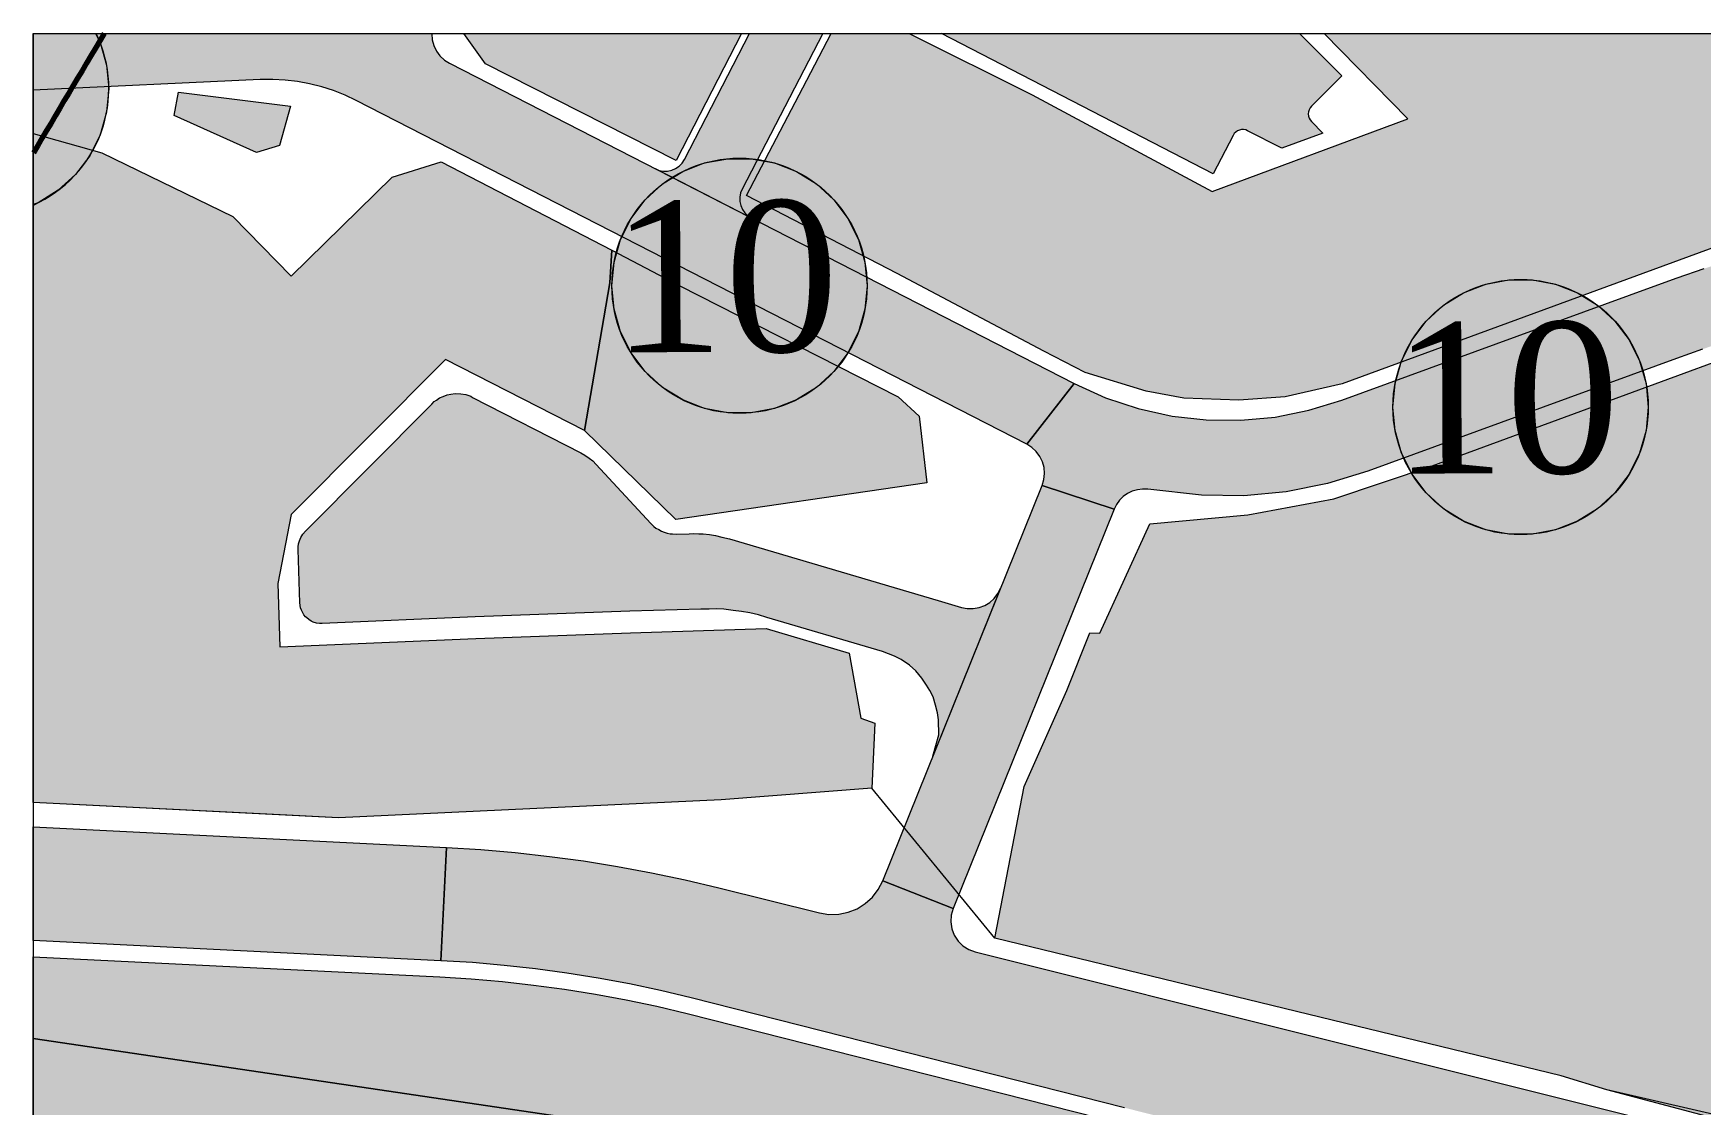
# Model space of a CAD drawing. Header units: metres. Extents: x 575893 to 576670, y 4390673 to 4391275.
# Drawn here: x 575893 to 576047.3, y 4391173.5 to 4391272.6 of the extents above; entities that cross this region are included whole.
import ezdxf

# ---------------------------------------------------------------- set-up
doc = ezdxf.new("R2010")
doc.units = ezdxf.units.M
for name, color, linetype, lineweight in [('PL_IBADET_ALANI', 151, 'Continuous', 0), ('PL_KONUT_TICARET', 33, 'Continuous', 0), ('PL_OTOPARK', 9, 'Continuous', 0), ('PL_PARK', 97, 'Continuous', 0), ('PL_SU_YUZEYI', 151, 'Continuous', 0), ('PL_YOL', 18, 'Continuous', 0), ('R_KIR', 2, 'Continuous', 0), ('RULO', 4, 'Continuous', 0), ('SM_ALTI', 254, 'Continuous', 0), ('SM_YOL_YAZI', 18, 'Continuous', 5), ('SNR_DUZENLENECEK', 152, 'Continuous', 0), ('SNR_MANIA_PLAN', 18, 'Continuous', 0)]:
    doc.layers.add(name, color=color, linetype=linetype, lineweight=lineweight)
doc.styles.get("Standard").update_dxf_attribs({"font": 'times.ttf'})

msp = doc.modelspace()

# ---------------------------------------------------------------- hatches: boundary and pattern name
at = {"layer": 'PL_IBADET_ALANI'}
msp.add_hatch(color=256, dxfattribs=at).paths.add_polyline_path([(575952.82, 4391249.27), (575973.08, 4391238.98), (575975.03, 4391237.17), (575975.73, 4391231.01), (575952.49, 4391227.63), (575944.04, 4391235.86), (575946.38, 4391249.52), (575946.56, 4391252.54)])
at = {"layer": 'PL_KONUT_TICARET'}
for points in [[(575952.52, 4391260.84), (575934.87, 4391269.8), (575932.87, 4391272.62), (575958.58, 4391272.62)], [(576094.09, 4391265.64), (576058.88, 4391256.06), (576053.92, 4391254.78), (576014.18, 4391240.19), (576008.88, 4391238.98), (576004.59, 4391238.66), (575999.5, 4391238.84), (575996.03, 4391239.5), (575990.37, 4391241.24), (575986.56, 4391243.19), (575972.99, 4391250.39), (575959.04, 4391257.62), (575964.26, 4391267.59), (575966.86, 4391272.62), (575974.1, 4391272.62), (575985.49, 4391266.92), (576002.14, 4391257.99), (576020.24, 4391264.72), (576012.49, 4391272.62), (576092.1, 4391272.62)], [(576134.26, 4391254.63), (576108.67, 4391243.82), (576060.21, 4391230.68), (576060.32, 4391227.89), (576057.08, 4391218.26), (576053.05, 4391212.29), (576050.26, 4391207.14), (576066.61, 4391202.97), (576097.91, 4391193.15), (576097.95, 4391191.8), (576129.35, 4391185.34), (576138.62, 4391176.36), (576154.27, 4391178.25), (576154.15, 4391189.39), (576154.27, 4391178.25), (576155.79, 4391164.62), (576137.28, 4391161.8), (576132.1, 4391160.66), (576126.96, 4391159.83), (576120.69, 4391159.68), (576116.46, 4391159.61), (576113.28, 4391159.72), (576065.76, 4391167.46), (576051.86, 4391172.23), (576050.87, 4391171.58), (576038.67, 4391174.83), (576034.44, 4391176.11), (575982.03, 4391188.87), (575984.74, 4391202.92), (575988.67, 4391211.8), (575990.82, 4391217.14), (575991.74, 4391217.1), (575996.36, 4391227.21), (576005.44, 4391228.06), (576013.39, 4391229.54), (576022.5, 4391232.59), (576055.39, 4391244.67), (576059.59, 4391245.89), (576098.54, 4391256.49), (576114.55, 4391261.03), (576131.13, 4391268.43)], [(575899.37, 4391261.55), (575911.5, 4391255.66), (575916.91, 4391250.14), (575926.25, 4391259.3), (575930.78, 4391260.72), (575946.56, 4391252.54), (575946.38, 4391249.52), (575944.04, 4391235.86), (575931.18, 4391242.44), (575916.91, 4391228.07), (575915.65, 4391221.71), (575915.84, 4391215.82), (575934, 4391216.62), (575948.3, 4391217.13), (575960.87, 4391217.52), (575968.55, 4391215.25), (575969.62, 4391209.22), (575970.91, 4391208.76), (575970.64, 4391202.76), (575956.69, 4391201.66), (575921.29, 4391200.01), (575893.03, 4391201.41), (575893.03, 4391263.35)]]:
    msp.add_hatch(color=256, dxfattribs=at).paths.add_polyline_path(points)
at = {"layer": 'PL_OTOPARK'}
for points in [[(575958.64, 4391258.21), (575958.49, 4391257.85), (575958.42, 4391257.46), (575958.43, 4391257.07), (575958.51, 4391256.69), (575958.66, 4391256.32), (575958.89, 4391256), (575959.17, 4391255.73), (575959.5, 4391255.52), (575950.6, 4391260.08), (575950.97, 4391259.94), (575951.35, 4391259.87), (575951.74, 4391259.87), (575952.12, 4391259.95), (575952.48, 4391260.11), (575952.81, 4391260.33), (575953.08, 4391260.61), (575953.29, 4391260.94), (575959.33, 4391272.62), (575966.09, 4391272.62)], [(576014.15, 4391268.69), (576011.32, 4391265.87), (576011.19, 4391265.72), (576011.1, 4391265.55), (576011.04, 4391265.36), (576011.02, 4391265.16), (576011.04, 4391264.97), (576011.1, 4391264.78), (576011.19, 4391264.61), (576011.32, 4391264.46), (576012.38, 4391263.39), (576008.57, 4391261.98), (576005.42, 4391263.6), (576005.24, 4391263.68), (576005.05, 4391263.71), (576004.85, 4391263.71), (576004.66, 4391263.67), (576004.48, 4391263.59), (576004.32, 4391263.48), (576004.18, 4391263.34), (576004.07, 4391263.18), (576002.24, 4391259.62), (575977.1, 4391272.62), (576010.23, 4391272.62)], [(575932.6, 4391239.25), (575933.06, 4391239.18), (575933.51, 4391239.03), (575933.68, 4391238.91), (575943.7, 4391233.79), (575944.08, 4391233.59), (575944.47, 4391233.31), (575944.81, 4391233.04), (575945.12, 4391232.7), (575950.17, 4391227.26), (575950.46, 4391226.98), (575950.65, 4391226.83), (575950.91, 4391226.68), (575951.16, 4391226.54), (575951.41, 4391226.44), (575951.68, 4391226.36), (575951.96, 4391226.29), (575952.2, 4391226.28), (575952.56, 4391226.27), (575953.73, 4391226.3), (575954.12, 4391226.32), (575954.62, 4391226.29), (575955.03, 4391226.29), (575955.62, 4391226.23), (575956.16, 4391226.13), (575956.74, 4391226), (575957.45, 4391225.83), (575976.79, 4391220.12), (575978.93, 4391219.49), (575979.47, 4391219.38), (575980.02, 4391219.38), (575980.56, 4391219.47), (575981.08, 4391219.67), (575981.55, 4391219.95), (575981.97, 4391220.32), (575982.3, 4391220.76), (575982.56, 4391221.25), (575976.29, 4391205.71), (575976.85, 4391207.69), (575976.82, 4391209.08), (575976.7, 4391209.73), (575976.54, 4391210.44), (575976.3, 4391211.21), (575975.99, 4391211.8), (575975.71, 4391212.29), (575975.28, 4391212.94), (575974.72, 4391213.62), (575974.11, 4391214.14), (575973.34, 4391214.66), (575972.72, 4391214.97), (575971.61, 4391215.39), (575960.91, 4391218.55), (575960.14, 4391218.8), (575959.34, 4391218.98), (575958.57, 4391219.1), (575957.8, 4391219.2), (575956.93, 4391219.32), (575956.29, 4391219.35), (575955.58, 4391219.32), (575954.82, 4391219.33), (575948.24, 4391219.13), (575933.92, 4391218.62), (575919.77, 4391218), (575919.52, 4391217.99), (575919.25, 4391218.02), (575918.94, 4391218.12), (575918.75, 4391218.22), (575918.53, 4391218.35), (575918.34, 4391218.51), (575918.23, 4391218.62), (575918.07, 4391218.8), (575917.94, 4391219.04), (575917.85, 4391219.22), (575917.77, 4391219.45), (575917.71, 4391219.9), (575917.55, 4391224.85), (575917.54, 4391225.08), (575917.59, 4391225.36), (575917.66, 4391225.64), (575917.78, 4391225.95), (575917.97, 4391226.26), (575918.22, 4391226.55), (575929.9, 4391238.31), (575930.14, 4391238.55), (575930.34, 4391238.66), (575930.62, 4391238.87), (575930.96, 4391239), (575931.32, 4391239.17), (575931.66, 4391239.23), (575932.07, 4391239.28)]]:
    msp.add_hatch(color=256, dxfattribs=at).paths.add_polyline_path(points)
at = {"layer": 'PL_PARK'}
for points in [[(575916.84, 4391265.89), (575915.81, 4391262.25), (575913.69, 4391261.59), (575906.07, 4391265.03), (575906.48, 4391267.17)], [(575930.67, 4391185.28), (575933.56, 4391185.1), (575936.45, 4391184.85), (575939.33, 4391184.53), (575942.2, 4391184.14), (575945.06, 4391183.68), (575947.91, 4391183.15), (575950.74, 4391182.56), (575953.56, 4391181.89), (575991.65, 4391172.23), (575993.02, 4391169.91), (575994.02, 4391167.4), (575994.62, 4391164.77), (575994.8, 4391162.07), (575994.55, 4391159.38), (575993.89, 4391156.76), (575993.82, 4391156.6), (575993.55, 4391156.72), (575950.1, 4391171.11), (575893.03, 4391179.59), (575893.03, 4391187.15)]]:
    msp.add_hatch(color=256, dxfattribs=at).paths.add_polyline_path(points)
at = {"layer": 'PL_SU_YUZEYI'}
msp.add_hatch(color=256, dxfattribs=at).paths.add_polyline_path([(575950.1, 4391171.11), (575993.55, 4391156.72), (575993.82, 4391156.6), (575992.83, 4391154.28), (575991.39, 4391151.99), (575989.61, 4391149.96), (575987.54, 4391148.23), (575987.48, 4391148.2), (575947.77, 4391161.35), (575893.03, 4391169.48), (575893.03, 4391179.59)])
at = {"layer": 'PL_YOL'}
for points in [[(575929.92, 4391272.59), (575929.96, 4391272.03), (575930.11, 4391271.49), (575930.35, 4391270.98), (575930.67, 4391270.53), (575931.08, 4391270.15), (575931.55, 4391269.85), (575989.36, 4391240.2), (575984.99, 4391234.58), (575922.92, 4391266.41), (575921.88, 4391266.9), (575920.81, 4391267.32), (575919.72, 4391267.67), (575918.6, 4391267.95), (575917.48, 4391268.16), (575916.33, 4391268.3), (575915.19, 4391268.35), (575914.04, 4391268.34), (575893.03, 4391267.37), (575893.03, 4391272.62), (575929.93, 4391272.62)], [(576289.04, 4391271.37), (576289.22, 4391271.08), (576289.44, 4391270.82), (576289.68, 4391270.59), (576289.94, 4391270.38), (576290.23, 4391270.21), (576290.54, 4391270.07), (576290.86, 4391269.96), (576291.19, 4391269.89), (576310.67, 4391266.87), (576324.49, 4391264.5), (576325.64, 4391264.32), (576326.79, 4391264.17), (576327.95, 4391264.05), (576329.11, 4391263.97), (576330.28, 4391263.92), (576331.44, 4391263.9), (576332.61, 4391263.92), (576333.77, 4391263.96), (576361.55, 4391265.49), (576357.19, 4391258.24), (576334.15, 4391256.97), (576332.79, 4391256.92), (576331.43, 4391256.9), (576330.07, 4391256.92), (576328.71, 4391256.98), (576327.35, 4391257.08), (576326, 4391257.21), (576324.65, 4391257.39), (576323.3, 4391257.6), (576309.54, 4391259.96), (576279.04, 4391264.69), (576139.33, 4391271.18), (576137.16, 4391271.2), (576134.99, 4391271.07), (576132.83, 4391270.79), (576130.7, 4391270.35), (576128.61, 4391269.77), (576126.56, 4391269.03), (576124.57, 4391268.16), (576122.65, 4391267.14), (576116.1, 4391263.38), (576115.63, 4391263.12), (576115.15, 4391262.87), (576114.66, 4391262.64), (576114.16, 4391262.42), (576113.66, 4391262.22), (576113.15, 4391262.04), (576112.64, 4391261.87), (576112.12, 4391261.72), (576064.61, 4391248.73), (576062.14, 4391248.04), (576059.69, 4391247.33), (576057.23, 4391246.59), (576054.79, 4391245.82), (576052.36, 4391245.03), (576049.93, 4391244.22), (576047.51, 4391243.38), (576045.1, 4391242.51), (576016.55, 4391232.09), (576012.81, 4391230.94), (576008.97, 4391230.18), (576005.07, 4391229.82), (576001.16, 4391229.86), (575996.18, 4391230.42), (575995.69, 4391230.44), (575995.21, 4391230.38), (575994.74, 4391230.24), (575994.3, 4391230.02), (575993.91, 4391229.74), (575993.56, 4391229.4), (575993.28, 4391229), (575993.06, 4391228.57), (575986.4, 4391230.78), (575986.56, 4391231.31), (575986.62, 4391231.87), (575986.58, 4391232.42), (575986.43, 4391232.95), (575986.19, 4391233.45), (575985.86, 4391233.9), (575985.46, 4391234.28), (575984.99, 4391234.58), (575989.36, 4391240.2), (575992.27, 4391238.89), (575995.3, 4391237.89), (575998.42, 4391237.2), (576001.59, 4391236.84), (576004.78, 4391236.81), (576007.96, 4391237.1), (576011.09, 4391237.73), (576014.15, 4391238.66), (576042.7, 4391249.09), (576045.18, 4391249.98), (576047.67, 4391250.84), (576050.16, 4391251.68), (576052.67, 4391252.49), (576055.18, 4391253.28), (576057.7, 4391254.04), (576060.23, 4391254.77), (576062.76, 4391255.48), (576110.27, 4391268.47), (576110.58, 4391268.56), (576110.88, 4391268.66), (576111.18, 4391268.77), (576111.48, 4391268.89), (576111.77, 4391269.01), (576112.05, 4391269.15), (576112.34, 4391269.3), (576112.62, 4391269.45), (576118.14, 4391272.62), (576259.14, 4391272.62), (576278.93, 4391271.7), (576279.73, 4391271.77), (576280.48, 4391272.05), (576281.13, 4391272.51), (576281.21, 4391272.62), (576287.12, 4391272.62)], [(575993.06, 4391228.57), (575978.16, 4391191.62), (575971.64, 4391194.18), (575986.4, 4391230.78)], [(575931.26, 4391197.27), (575930.75, 4391186.78), (575893.03, 4391188.65), (575893.03, 4391199.16)], [(575934.45, 4391197.07), (575937.63, 4391196.8), (575940.8, 4391196.44), (575943.96, 4391196.01), (575947.11, 4391195.51), (575950.25, 4391194.92), (575953.37, 4391194.26), (575956.48, 4391193.53), (575965.79, 4391191.2), (575966.67, 4391191.06), (575967.57, 4391191.08), (575968.44, 4391191.26), (575969.27, 4391191.59), (575970.03, 4391192.07), (575970.69, 4391192.67), (575971.23, 4391193.38), (575971.64, 4391194.18), (575978.16, 4391191.62), (575977.98, 4391191.01), (575977.94, 4391190.37), (575978.04, 4391189.74), (575978.27, 4391189.14), (575978.62, 4391188.6), (575979.07, 4391188.15), (575979.61, 4391187.81), (575980.21, 4391187.59), (576075.61, 4391163.73), (576084.06, 4391161.83), (576092.6, 4391160.36), (576101.19, 4391159.3), (576109.83, 4391158.67), (576118.49, 4391158.46), (576127.15, 4391158.68), (576135.79, 4391159.32), (576140.32, 4391145.74), (576114.43, 4391141.73), (576031.76, 4391163.61), (576023.6, 4391165.68), (576001.7, 4391171.23), (575994.03, 4391173.17), (575953.93, 4391183.34), (575951.07, 4391184.02), (575948.2, 4391184.63), (575945.32, 4391185.16), (575942.42, 4391185.63), (575939.51, 4391186.02), (575936.6, 4391186.35), (575933.67, 4391186.6), (575930.75, 4391186.78), (575931.26, 4391197.27)]]:
    msp.add_hatch(color=256, dxfattribs=at).paths.add_polyline_path(points)
at = {"layer": 'SM_ALTI'}
for points in [[(575899.22, 4391271.78), (575899.82, 4391269.68), (575900.02, 4391267.51), (575899.82, 4391265.34), (575899.22, 4391263.24), (575898.25, 4391261.29), (575896.94, 4391259.55), (575895.33, 4391258.09), (575893.47, 4391256.94), (575893.03, 4391256.77), (575893.03, 4391272.62), (575898.8, 4391272.62)], [(575961.62, 4391260.62), (575963.65, 4391259.83), (575965.51, 4391258.69), (575967.12, 4391257.22), (575968.43, 4391255.48), (575969.4, 4391253.53), (575970, 4391251.43), (575970.2, 4391249.26), (575970, 4391247.09), (575969.4, 4391245), (575968.43, 4391243.05), (575967.12, 4391241.31), (575965.51, 4391239.84), (575963.65, 4391238.69), (575961.62, 4391237.9), (575959.48, 4391237.5), (575957.3, 4391237.5), (575955.16, 4391237.9), (575953.13, 4391238.69), (575951.27, 4391239.84), (575949.66, 4391241.31), (575948.35, 4391243.05), (575947.38, 4391245), (575946.78, 4391247.09), (575946.58, 4391249.26), (575946.78, 4391251.43), (575947.38, 4391253.53), (575948.35, 4391255.48), (575949.66, 4391257.22), (575951.27, 4391258.69), (575953.13, 4391259.83), (575955.16, 4391260.62), (575957.3, 4391261.02), (575959.48, 4391261.02)], [(576033.91, 4391249.39), (576035.94, 4391248.61), (576037.79, 4391247.46), (576039.41, 4391245.99), (576040.72, 4391244.25), (576041.69, 4391242.3), (576042.29, 4391240.2), (576042.49, 4391238.03), (576042.29, 4391235.86), (576041.69, 4391233.77), (576040.72, 4391231.82), (576039.41, 4391230.08), (576037.79, 4391228.61), (576035.94, 4391227.46), (576033.91, 4391226.67), (576031.77, 4391226.27), (576029.59, 4391226.27), (576027.45, 4391226.67), (576025.41, 4391227.46), (576023.56, 4391228.61), (576021.95, 4391230.08), (576020.64, 4391231.82), (576019.66, 4391233.77), (576019.07, 4391235.86), (576018.87, 4391238.03), (576019.07, 4391240.2), (576019.66, 4391242.3), (576020.64, 4391244.25), (576021.95, 4391245.99), (576023.56, 4391247.46), (576025.41, 4391248.61), (576027.45, 4391249.39), (576029.59, 4391249.79), (576031.77, 4391249.79)]]:
    msp.add_hatch(color=256, dxfattribs=at).paths.add_polyline_path(points)

# ---------------------------------------------------------------- linework, layer by layer
at = {"layer": 'PL_IBADET_ALANI'}
msp.add_polyline3d([(575952.82, 4391249.27, 0), (575973.08, 4391238.98, 0), (575975.03, 4391237.17, 0), (575975.73, 4391231.01, 0), (575952.49, 4391227.63, 0), (575944.04, 4391235.86, 0), (575946.38, 4391249.52, 0), (575946.56, 4391252.54, 0), (575952.82, 4391249.27, 0)], close=True, dxfattribs=at)
at = {"layer": 'PL_KONUT_TICARET'}
for points in [[(575952.52, 4391260.84, 0), (575934.87, 4391269.8, 0), (575932.87, 4391272.62, 0), (575958.58, 4391272.62, 0), (575952.52, 4391260.84, 0)], [(576094.09, 4391265.64, 0), (576058.88, 4391256.06, 0), (576053.92, 4391254.78, 0), (576014.18, 4391240.19, 0), (576008.88, 4391238.98, 0), (576004.59, 4391238.66, 0), (575999.5, 4391238.84, 0), (575996.03, 4391239.5, 0), (575990.37, 4391241.24, 0), (575986.56, 4391243.19, 0), (575972.99, 4391250.39, 0), (575959.04, 4391257.62, 0), (575964.26, 4391267.59, 0), (575966.86, 4391272.62, 0), (575974.1, 4391272.62, 0), (575985.49, 4391266.92, 0), (576002.14, 4391257.99, 0), (576020.24, 4391264.72, 0), (576012.49, 4391272.62, 0), (576092.1, 4391272.62, 0), (576094.09, 4391265.64, 0)], [(575899.37, 4391261.55, 0), (575911.5, 4391255.66, 0), (575916.91, 4391250.14, 0), (575926.25, 4391259.3, 0), (575930.78, 4391260.72, 0), (575946.56, 4391252.54, 0), (575946.38, 4391249.52, 0), (575944.04, 4391235.86, 0), (575931.18, 4391242.44, 0), (575916.91, 4391228.07, 0), (575915.65, 4391221.71, 0), (575915.84, 4391215.82, 0), (575934, 4391216.62, 0), (575948.3, 4391217.13, 0), (575960.87, 4391217.52, 0), (575968.55, 4391215.25, 0), (575969.62, 4391209.22, 0), (575970.91, 4391208.76, 0), (575970.64, 4391202.76, 0), (575956.69, 4391201.66, 0), (575921.29, 4391200.01, 0), (575893.03, 4391201.41, 0), (575893.03, 4391263.35, 0), (575899.37, 4391261.55, 0)]]:
    msp.add_polyline3d(points, close=True, dxfattribs=at)
msp.add_polyline3d([(576050.87, 4391171.58, 0), (576038.67, 4391174.83, 0), (576034.44, 4391176.11, 0), (575982.03, 4391188.87, 0), (575984.74, 4391202.92, 0), (575988.67, 4391211.8, 0), (575990.82, 4391217.14, 0), (575991.74, 4391217.1, 0), (575996.36, 4391227.21, 0), (576005.44, 4391228.06, 0), (576013.39, 4391229.54, 0), (576022.5, 4391232.59, 0), (576055.39, 4391244.67, 0)], dxfattribs=at)
at = {"layer": 'PL_OTOPARK'}
for points in [[(575958.64, 4391258.21, 0), (575958.49, 4391257.85, 0), (575958.42, 4391257.46, 0), (575958.43, 4391257.07, 0), (575958.51, 4391256.69, 0), (575958.66, 4391256.32, 0), (575958.89, 4391256, 0), (575959.17, 4391255.73, 0), (575959.5, 4391255.52, 0), (575950.6, 4391260.08, 0), (575950.97, 4391259.94, 0), (575951.35, 4391259.87, 0), (575951.74, 4391259.87, 0), (575952.12, 4391259.95, 0), (575952.48, 4391260.11, 0), (575952.81, 4391260.33, 0), (575953.08, 4391260.61, 0), (575953.29, 4391260.94, 0), (575959.33, 4391272.62, 0), (575966.09, 4391272.62, 0), (575958.64, 4391258.21, 0)], [(576014.15, 4391268.69, 0), (576011.32, 4391265.87, 0), (576011.19, 4391265.72, 0), (576011.1, 4391265.55, 0), (576011.04, 4391265.36, 0), (576011.02, 4391265.16, 0), (576011.04, 4391264.97, 0), (576011.1, 4391264.78, 0), (576011.19, 4391264.61, 0), (576011.32, 4391264.46, 0), (576012.38, 4391263.39, 0), (576008.57, 4391261.98, 0), (576005.42, 4391263.6, 0), (576005.24, 4391263.68, 0), (576005.05, 4391263.71, 0), (576004.85, 4391263.71, 0), (576004.66, 4391263.67, 0), (576004.48, 4391263.59, 0), (576004.32, 4391263.48, 0), (576004.18, 4391263.34, 0), (576004.07, 4391263.18, 0), (576002.24, 4391259.62, 0), (575977.1, 4391272.62, 0), (576010.23, 4391272.62, 0), (576014.15, 4391268.69, 0)], [(575932.6, 4391239.25, 145.16), (575933.06, 4391239.18, 145.14), (575933.51, 4391239.03, 145.15), (575933.68, 4391238.91, 145.16), (575943.7, 4391233.79, 144.42), (575944.08, 4391233.59, 144.37), (575944.47, 4391233.31, 144.34), (575944.81, 4391233.04, 144.31), (575945.12, 4391232.7, 144.27), (575950.17, 4391227.26, 144.15), (575950.46, 4391226.98, 144.15), (575950.65, 4391226.83, 144.14), (575950.91, 4391226.68, 144.14), (575951.16, 4391226.54, 144.13), (575951.41, 4391226.44, 144.13), (575951.68, 4391226.36, 144.12), (575951.96, 4391226.29, 144.1), (575952.2, 4391226.28, 144.1), (575952.56, 4391226.27, 144.09), (575953.73, 4391226.3, 144.07), (575954.12, 4391226.32, 144.08), (575954.62, 4391226.29, 144.05), (575955.03, 4391226.29, 144.05), (575955.62, 4391226.23, 144.04), (575956.16, 4391226.13, 144.02), (575956.74, 4391226, 143.99), (575957.45, 4391225.83, 143.98), (575976.79, 4391220.12, 142.86), (575978.93, 4391219.49, 142.67), (575979.47, 4391219.38, 142.65), (575980.02, 4391219.38, 142.65), (575980.56, 4391219.47, 142.64), (575981.08, 4391219.67, 142.64), (575981.55, 4391219.95, 142.64), (575981.97, 4391220.32, 142.64), (575982.3, 4391220.76, 142.65), (575982.56, 4391221.25, 142.66), (575976.29, 4391205.71, 142.91), (575976.85, 4391207.69, 143.14), (575976.82, 4391209.08, 143.21), (575976.7, 4391209.73, 143.22), (575976.54, 4391210.44, 143.2), (575976.3, 4391211.21, 143.18), (575975.99, 4391211.8, 143.17), (575975.71, 4391212.29, 143.18), (575975.28, 4391212.94, 143.16), (575974.72, 4391213.62, 143.17), (575974.11, 4391214.14, 143.23), (575973.34, 4391214.66, 143.37), (575972.72, 4391214.97, 143.52), (575971.61, 4391215.39, 143.89), (575960.91, 4391218.55, 144.35), (575960.14, 4391218.8, 144.82), (575959.34, 4391218.98, 144.78), (575958.57, 4391219.1, 144.53), (575957.8, 4391219.2, 144.44), (575956.93, 4391219.32, 144.42), (575956.29, 4391219.35, 144.49), (575955.58, 4391219.32, 144.59), (575954.82, 4391219.33, 144.72), (575948.24, 4391219.13, 144.59), (575933.92, 4391218.62, 144.81), (575919.77, 4391218, 145.05), (575919.52, 4391217.99, 145.08), (575919.25, 4391218.02, 145.11), (575918.94, 4391218.12, 145.14), (575918.75, 4391218.22, 145.18), (575918.53, 4391218.35, 145.22), (575918.34, 4391218.51, 145.25), (575918.23, 4391218.62, 145.27), (575918.07, 4391218.8, 145.31), (575917.94, 4391219.04, 145.34), (575917.85, 4391219.22, 145.36), (575917.77, 4391219.45, 145.39), (575917.71, 4391219.9, 145.43), (575917.55, 4391224.85, 145.38), (575917.54, 4391225.08, 145.41), (575917.59, 4391225.36, 145.44), (575917.66, 4391225.64, 145.49), (575917.78, 4391225.95, 145.55), (575917.97, 4391226.26, 145.56), (575918.22, 4391226.55, 145.53), (575929.9, 4391238.31, 145), (575930.14, 4391238.55, 145.04), (575930.34, 4391238.66, 145.06), (575930.62, 4391238.87, 145.09), (575930.96, 4391239, 145.13), (575931.32, 4391239.17, 145.16), (575931.66, 4391239.23, 145.17), (575932.07, 4391239.28, 145.17), (575932.6, 4391239.25, 145.16)]]:
    msp.add_polyline3d(points, close=True, dxfattribs=at)
at = {"layer": 'PL_PARK'}
for points in [[(575916.84, 4391265.89, 0), (575915.81, 4391262.25, 0), (575913.69, 4391261.59, 0), (575906.07, 4391265.03, 0), (575906.48, 4391267.17, 0), (575916.84, 4391265.89, 0)], [(575930.67, 4391185.28, 0), (575933.56, 4391185.1, 0), (575936.45, 4391184.85, 0), (575939.33, 4391184.53, 0), (575942.2, 4391184.14, 0), (575945.06, 4391183.68, 0), (575947.91, 4391183.15, 0), (575950.74, 4391182.56, 0), (575953.56, 4391181.89, 0), (575991.65, 4391172.23, 0), (575993.02, 4391169.91, 0), (575994.02, 4391167.4, 0), (575994.62, 4391164.77, 0), (575994.8, 4391162.07, 0), (575994.55, 4391159.38, 0), (575993.89, 4391156.76, 0), (575993.82, 4391156.6, 0), (575993.55, 4391156.72, 0), (575950.1, 4391171.11, 0), (575893.03, 4391179.59, 0), (575893.03, 4391187.15, 0), (575930.67, 4391185.28, 0)]]:
    msp.add_polyline3d(points, close=True, dxfattribs=at)
at = {"layer": 'PL_SU_YUZEYI'}
msp.add_polyline3d([(575950.1, 4391171.11, 0), (575993.55, 4391156.72, 0), (575993.82, 4391156.6, 0), (575992.83, 4391154.28, 0), (575991.39, 4391151.99, 0), (575989.61, 4391149.96, 0), (575987.54, 4391148.23, 0), (575987.48, 4391148.2, 0), (575947.77, 4391161.35, 0), (575893.03, 4391169.48, 0), (575893.03, 4391179.59, 0), (575950.1, 4391171.11, 0)], close=True, dxfattribs=at)
at = {"layer": 'PL_YOL'}
for points in [[(575929.92, 4391272.59, 0), (575929.96, 4391272.03, 0), (575930.11, 4391271.49, 0), (575930.35, 4391270.98, 0), (575930.67, 4391270.53, 0), (575931.08, 4391270.15, 0), (575931.55, 4391269.85, 0), (575989.36, 4391240.2, 0), (575984.99, 4391234.58, 0), (575922.92, 4391266.41, 0), (575921.88, 4391266.9, 0), (575920.81, 4391267.32, 0), (575919.72, 4391267.67, 0), (575918.6, 4391267.95, 0), (575917.48, 4391268.16, 0), (575916.33, 4391268.3, 0), (575915.19, 4391268.35, 0), (575914.04, 4391268.34, 0), (575893.03, 4391267.37, 0), (575893.03, 4391272.62, 0), (575929.93, 4391272.62, 0), (575929.92, 4391272.59, 0)], [(575993.06, 4391228.57, 0), (575978.16, 4391191.62, 0), (575971.64, 4391194.18, 0), (575986.4, 4391230.78, 0), (575993.06, 4391228.57, 0)], [(575931.26, 4391197.27, 0), (575930.75, 4391186.78, 0), (575893.03, 4391188.65, 0), (575893.03, 4391199.16, 0), (575931.26, 4391197.27, 0)]]:
    msp.add_polyline3d(points, close=True, dxfattribs=at)
for points in [[(576047.51, 4391243.38, 0), (576045.1, 4391242.51, 0), (576016.55, 4391232.09, 0), (576012.81, 4391230.94, 0), (576008.97, 4391230.18, 0), (576005.07, 4391229.82, 0), (576001.16, 4391229.86, 0), (575996.18, 4391230.42, 0), (575995.69, 4391230.44, 0), (575995.21, 4391230.38, 0), (575994.74, 4391230.24, 0), (575994.3, 4391230.02, 0), (575993.91, 4391229.74, 0), (575993.56, 4391229.4, 0), (575993.28, 4391229, 0), (575993.06, 4391228.57, 0), (575986.4, 4391230.78, 0), (575986.56, 4391231.31, 0), (575986.62, 4391231.87, 0), (575986.58, 4391232.42, 0), (575986.43, 4391232.95, 0), (575986.19, 4391233.45, 0), (575985.86, 4391233.9, 0), (575985.46, 4391234.28, 0), (575984.99, 4391234.58, 0), (575989.36, 4391240.2, 0), (575992.27, 4391238.89, 0), (575995.3, 4391237.89, 0), (575998.42, 4391237.2, 0), (576001.59, 4391236.84, 0), (576004.78, 4391236.81, 0), (576007.96, 4391237.1, 0), (576011.09, 4391237.73, 0), (576014.15, 4391238.66, 0), (576042.7, 4391249.09, 0), (576045.18, 4391249.98, 0), (576047.67, 4391250.84, 0)], [(575994.03, 4391173.17, 0), (575953.93, 4391183.34, 0), (575951.07, 4391184.02, 0), (575948.2, 4391184.63, 0), (575945.32, 4391185.16, 0), (575942.42, 4391185.63, 0), (575939.51, 4391186.02, 0), (575936.6, 4391186.35, 0), (575933.67, 4391186.6, 0), (575930.75, 4391186.78, 0), (575931.26, 4391197.27, 0), (575934.45, 4391197.07, 0), (575934.45, 4391197.07, 0), (575937.63, 4391196.8, 0), (575940.8, 4391196.44, 0), (575943.96, 4391196.01, 0), (575947.11, 4391195.51, 0), (575950.25, 4391194.92, 0), (575953.37, 4391194.26, 0), (575956.48, 4391193.53, 0), (575965.79, 4391191.2, 0), (575966.67, 4391191.06, 0), (575967.57, 4391191.08, 0), (575968.44, 4391191.26, 0), (575969.27, 4391191.59, 0), (575970.03, 4391192.07, 0), (575970.69, 4391192.67, 0), (575971.23, 4391193.38, 0), (575971.64, 4391194.18, 0), (575978.16, 4391191.62, 0), (575977.98, 4391191.01, 0), (575977.94, 4391190.37, 0), (575978.04, 4391189.74, 0), (575978.27, 4391189.14, 0), (575978.62, 4391188.6, 0), (575979.07, 4391188.15, 0), (575979.61, 4391187.81, 0), (575980.21, 4391187.59, 0), (576075.61, 4391163.73, 0)]]:
    msp.add_polyline3d(points, dxfattribs=at)
at = {"layer": 'R_KIR'}
for q in [(575893.03, 4391272.62), (575893.03, 4390672.62)]:
    msp.add_line((575893.03, 4391272.62), q, dxfattribs=at)
at = {"layer": 'RULO'}
for q in [(575893.03, 4391272.62), (576657.38, 4391272.62)]:
    msp.add_line((575893.03, 4391272.62), q, dxfattribs=at)
at = {"layer": 'SM_ALTI'}
for points in [[(575899.22, 4391271.78, 0), (575899.82, 4391269.68, 0), (575900.02, 4391267.51, 0), (575899.82, 4391265.34, 0), (575899.22, 4391263.24, 0), (575898.25, 4391261.29, 0), (575896.94, 4391259.55, 0), (575895.33, 4391258.09, 0), (575893.47, 4391256.94, 0), (575893.03, 4391256.77, 0), (575893.03, 4391272.62, 0), (575898.8, 4391272.62, 0), (575899.22, 4391271.78, 0)], [(575961.62, 4391260.62, 0), (575963.65, 4391259.83, 0), (575965.51, 4391258.69, 0), (575967.12, 4391257.22, 0), (575968.43, 4391255.48, 0), (575969.4, 4391253.53, 0), (575970, 4391251.43, 0), (575970.2, 4391249.26, 0), (575970, 4391247.09, 0), (575969.4, 4391245, 0), (575968.43, 4391243.05, 0), (575967.12, 4391241.31, 0), (575965.51, 4391239.84, 0), (575963.65, 4391238.69, 0), (575961.62, 4391237.9, 0), (575959.48, 4391237.5, 0), (575957.3, 4391237.5, 0), (575955.16, 4391237.9, 0), (575953.13, 4391238.69, 0), (575951.27, 4391239.84, 0), (575949.66, 4391241.31, 0), (575948.35, 4391243.05, 0), (575947.38, 4391245, 0), (575946.78, 4391247.09, 0), (575946.58, 4391249.26, 0), (575946.78, 4391251.43, 0), (575947.38, 4391253.53, 0), (575948.35, 4391255.48, 0), (575949.66, 4391257.22, 0), (575951.27, 4391258.69, 0), (575953.13, 4391259.83, 0), (575955.16, 4391260.62, 0), (575957.3, 4391261.02, 0), (575959.48, 4391261.02, 0), (575961.62, 4391260.62, 0)], [(576033.91, 4391249.39, 0), (576035.94, 4391248.61, 0), (576037.79, 4391247.46, 0), (576039.41, 4391245.99, 0), (576040.72, 4391244.25, 0), (576041.69, 4391242.3, 0), (576042.29, 4391240.2, 0), (576042.49, 4391238.03, 0), (576042.29, 4391235.86, 0), (576041.69, 4391233.77, 0), (576040.72, 4391231.82, 0), (576039.41, 4391230.08, 0), (576037.79, 4391228.61, 0), (576035.94, 4391227.46, 0), (576033.91, 4391226.67, 0), (576031.77, 4391226.27, 0), (576029.59, 4391226.27, 0), (576027.45, 4391226.67, 0), (576025.41, 4391227.46, 0), (576023.56, 4391228.61, 0), (576021.95, 4391230.08, 0), (576020.64, 4391231.82, 0), (576019.66, 4391233.77, 0), (576019.07, 4391235.86, 0), (576018.87, 4391238.03, 0), (576019.07, 4391240.2, 0), (576019.66, 4391242.3, 0), (576020.64, 4391244.25, 0), (576021.95, 4391245.99, 0), (576023.56, 4391247.46, 0), (576025.41, 4391248.61, 0), (576027.45, 4391249.39, 0), (576029.59, 4391249.79, 0), (576031.77, 4391249.79, 0), (576033.91, 4391249.39, 0)]]:
    msp.add_polyline3d(points, close=True, dxfattribs=at)
at = {"layer": 'SM_YOL_YAZI', "color": 18}
for centre in [(575958.39, 4391249.26), (576030.68, 4391238.03)]:
    msp.add_circle(centre, 11.81, dxfattribs=at)
at = {"layer": 'SM_YOL_YAZI'}
msp.add_arc((575888.21, 4391267.51), 11.81, 294.1206, 25.6441, dxfattribs=at)
at = {"layer": 'SNR_DUZENLENECEK'}
msp.add_polyline3d([(576235.54, 4391187.44, 0), (576197.78, 4391175.95, 0), (576192.42, 4391174.39, 0), (576169.86, 4391167.86, 0), (576155.79, 4391164.62, 0), (576137.28, 4391161.8, 0), (576113.28, 4391159.72, 0), (576065.76, 4391167.46, 0), (576051.36, 4391171.91, 0), (576038.67, 4391174.83, 0), (576034.44, 4391176.11, 0), (575982.03, 4391188.87, 0), (575970.64, 4391202.76, 0), (575956.69, 4391201.66, 0), (575921.29, 4391200.01, 0), (575916.5, 4391200.25, 0), (575893.03, 4391201.41, 0), (575893.03, 4391272.62, 0), (576591.25, 4391272.62, 0)], dxfattribs=at)
at = {"layer": 'SNR_MANIA_PLAN', "lineweight": 70}
msp.add_arc((579338.26, 4389226.1, 148), 4001.58, 149.24108, 149.42523, dxfattribs=at)

# ---------------------------------------------------------------- texts
at = {"layer": 'SM_YOL_YAZI', "color": 18}
for p in [(575946.48, 4391243.09), (576018.77, 4391231.86)]:
    msp.add_text('10', height=13.971, rotation=0.2155, dxfattribs=at).set_placement(p)

doc.saveas('drawing.dxf')
